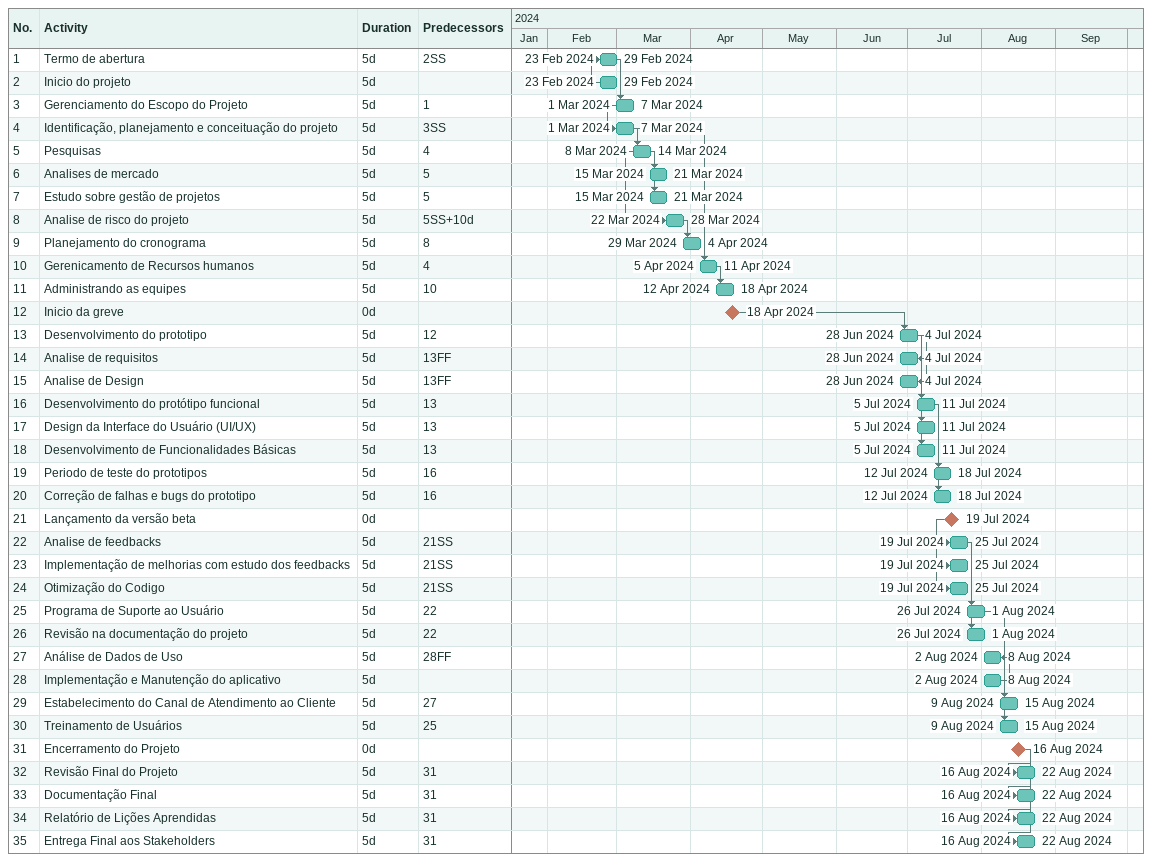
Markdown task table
| ID | Task | Duration | Start | Finish | Predecessors |
|---|---|---|---|---|---|
| 1 | Termo de abertura | 5d | 2024-02-23 | 2024-02-29 | 2SS |
| 2 | Inicio do projeto | 5d | 2024-02-23 | 2024-02-29 |  |
| 3 | Gerenciamento do Escopo do Projeto | 5d | 2024-03-01 | 2024-03-07 | 1 |
| 4 | Identificação, planejamento e conceituação do projeto | 5d | 2024-03-01 | 2024-03-07 | 3SS |
| 5 | Pesquisas | 5d | 2024-03-08 | 2024-03-14 | 4 |
| 6 | Analises de mercado | 5d | 2024-03-15 | 2024-03-21 | 5 |
| 7 | Estudo sobre gestão de projetos | 5d | 2024-03-15 | 2024-03-21 | 5 |
| 8 | Analise de risco do projeto | 5d | 2024-03-22 | 2024-03-28 | 5SS+10d |
| 9 | Planejamento do cronograma | 5d | 2024-03-29 | 2024-04-04 | 8 |
| 10 | Gerenicamento de Recursos humanos | 5d | 2024-04-05 | 2024-04-11 | 4 |
| 11 | Administrando as equipes | 5d | 2024-04-12 | 2024-04-18 | 10 |
| 12 | Inicio da greve | 0d | 2024-04-18 | 2024-04-18 |  |
| 13 | Desenvolvimento do prototipo | 5d | 2024-06-28 | 2024-07-04 | 12 |
| 14 | Analise de requisitos | 5d | 2024-06-28 | 2024-07-04 | 13FF |
| 15 | Analise de Design | 5d | 2024-06-28 | 2024-07-04 | 13FF |
| 16 | Desenvolvimento do protótipo funcional | 5d | 2024-07-05 | 2024-07-11 | 13 |
| 17 | Design da Interface do Usuário (UI/UX) | 5d | 2024-07-05 | 2024-07-11 | 13 |
| 18 | Desenvolvimento de Funcionalidades Básicas | 5d | 2024-07-05 | 2024-07-11 | 13 |
| 19 | Periodo de teste do prototipos | 5d | 2024-07-12 | 2024-07-18 | 16 |
| 20 | Correção de falhas e bugs do prototipo | 5d | 2024-07-12 | 2024-07-18 | 16 |
| 21 | Lançamento da versão beta | 0d | 2024-07-19 | 2024-07-19 |  |
| 22 | Analise de feedbacks | 5d | 2024-07-19 | 2024-07-25 | 21SS |
| 23 | Implementação de melhorias com estudo dos feedbacks | 5d | 2024-07-19 | 2024-07-25 | 21SS |
| 24 | Otimização do Codigo | 5d | 2024-07-19 | 2024-07-25 | 21SS |
| 25 | Programa de Suporte ao Usuário | 5d | 2024-07-26 | 2024-08-01 | 22 |
| 26 | Revisão na documentação do projeto | 5d | 2024-07-26 | 2024-08-01 | 22 |
| 27 | Análise de Dados de Uso | 5d | 2024-08-02 | 2024-08-08 | 28FF |
| 28 | Implementação e Manutenção do aplicativo | 5d | 2024-08-02 | 2024-08-08 |  |
| 29 | Estabelecimento do Canal de Atendimento ao Cliente | 5d | 2024-08-09 | 2024-08-15 | 27 |
| 30 | Treinamento de Usuários | 5d | 2024-08-09 | 2024-08-15 | 25 |
| 31 | Encerramento do Projeto | 0d | 2024-08-16 | 2024-08-16 |  |
| 32 | Revisão Final do Projeto | 5d | 2024-08-16 | 2024-08-22 | 31 |
| 33 | Documentação Final | 5d | 2024-08-16 | 2024-08-22 | 31 |
| 34 | Relatório de Lições Aprendidas | 5d | 2024-08-16 | 2024-08-22 | 31 |
| 35 | Entrega Final aos Stakeholders | 5d | 2024-08-16 | 2024-08-22 | 31 |
